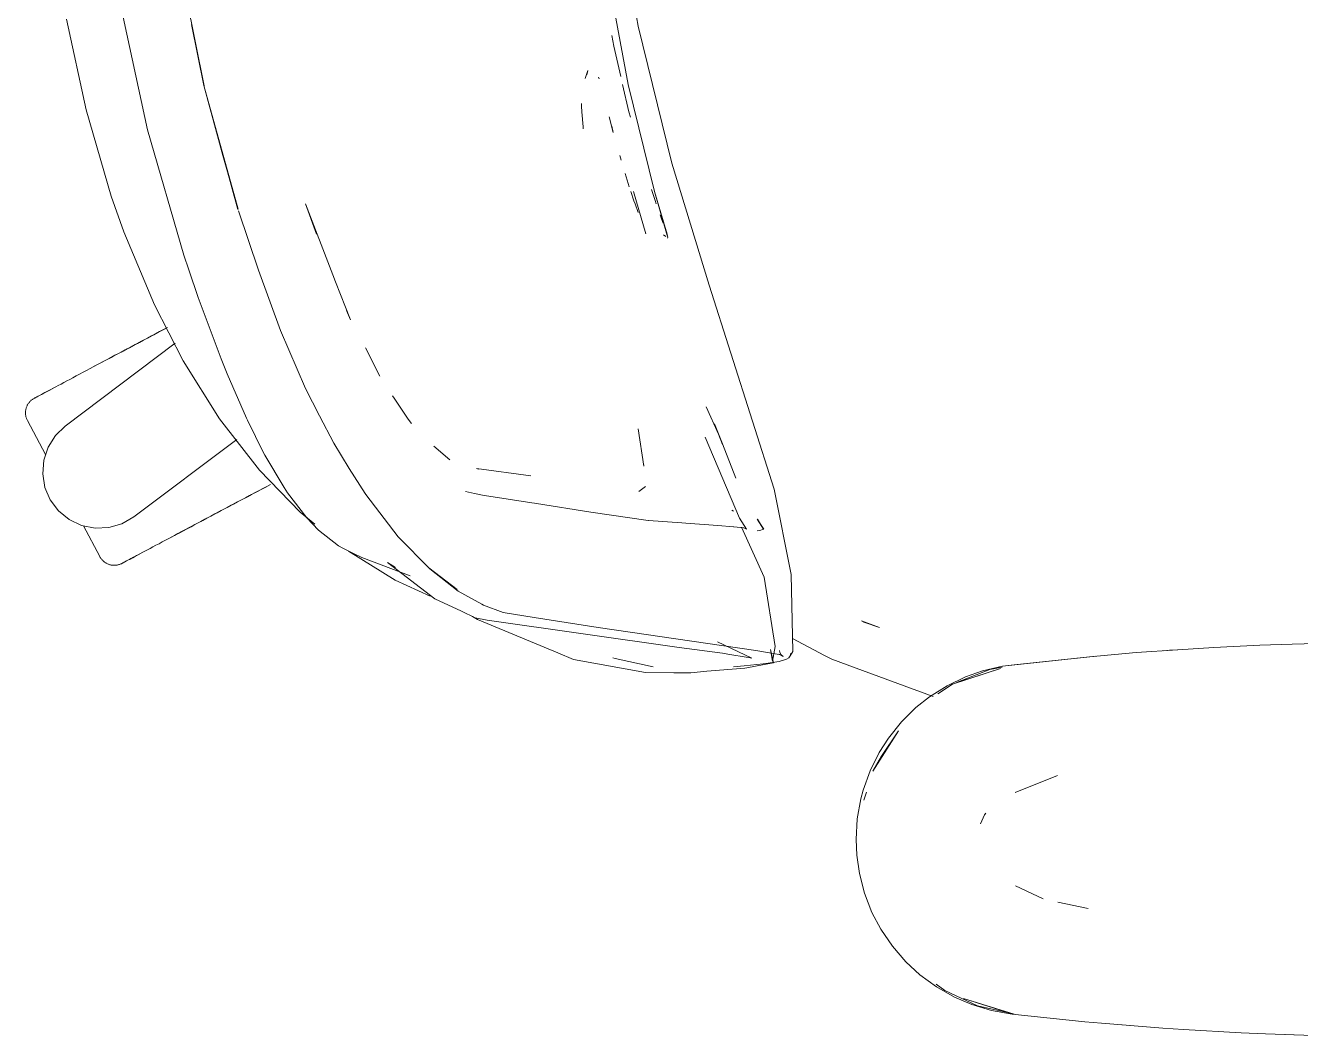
# Model space of a CAD drawing. Header units: millimetres. Extents: x 79795 to 317870, y -36033 to 97293.
# Drawn here: x 221549.9 to 221863.5, y 19635.5 to 19884 of the extents above; entities that cross this region are included whole.
import ezdxf

# ---------------------------------------------------------------- set-up
doc = ezdxf.new("R2010")
doc.units = ezdxf.units.MM
doc.header["$MEASUREMENT"] = 0
doc.layers.add('G-IMPT', color=8, linetype='CONTINUOUS', lineweight=9)
doc.layers.add('I-FURN', color=8, linetype='CONTINUOUS', lineweight=9)

msp = doc.modelspace()

# ---------------------------------------------------------------- linework, layer by layer
at = {"layer": 'G-IMPT'}
for p, q in [((221700.57, 19883.83), (221694.31, 19921.57)), ((221587.61, 19900.4), (221593.83, 19869.15)), ((221593.83, 19869.15), (221587.61, 19900.32)), ((221698.11, 19869.51), (221693.18, 19896.18)), ((221573.26, 19889.12), (221579.93, 19858.33)), ((221564.83, 19863.23), (221560.02, 19885.6)), ((221593.78, 19869.27), (221590.71, 19884.29)), ((221708.89, 19850.14), (221700.57, 19883.83)), ((221694.16, 19881.55), (221694.63, 19878.92)), ((221694.63, 19878.92), (221696.34, 19871.5)), ((221688.22, 19872.92), (221687.54, 19870.97)), ((221688.22, 19872.92), (221688.01, 19871.87)), ((221690.89, 19871.32), (221691.03, 19870.91)), ((221598.44, 19852.02), (221593.78, 19869.27)), ((221593.78, 19869.27), (221602.21, 19838.86)), ((221593.78, 19869.27), (221602.17, 19838.77)), ((221696.79, 19869.53), (221698.34, 19862.77)), ((221698.11, 19869.51), (221704.66, 19843.19)), ((221686.69, 19864.82), (221686.69, 19864.13)), ((221571.01, 19841.99), (221564.83, 19863.23)), ((221686.79, 19862.75), (221686.69, 19864.13)), ((221686.79, 19862.75), (221687.07, 19859.05)), ((221694.49, 19857.69), (221693.49, 19861.55)), ((221698.34, 19862.77), (221698.68, 19861.49)), ((221588.87, 19827.51), (221579.93, 19858.33)), ((221687.07, 19859.05), (221687.1, 19858.56)), ((221694.49, 19857.69), (221694.1, 19859.22)), ((221598.44, 19852.02), (221602.21, 19838.86)), ((221696.4, 19850.9), (221696.06, 19852.02)), ((221708.89, 19850.14), (221718.07, 19820.17)), ((221698.17, 19845.12), (221697.39, 19847.61)), ((221698.42, 19844.33), (221698.17, 19845.12)), ((221699.57, 19840.9), (221698.8, 19843.2)), ((221699.46, 19843.2), (221702.5, 19832.77)), ((221704.03, 19843.2), (221703.88, 19843.65)), ((221704.03, 19843.2), (221704.76, 19840.97)), ((221704.66, 19843.19), (221707.93, 19831.97)), ((221704.66, 19843.19), (221707.72, 19832.66)), ((221704.66, 19843.19), (221707.77, 19832.37)), ((221574.08, 19833.26), (221571.01, 19841.99)), ((221618.77, 19840.11), (221621.49, 19832.68)), ((221618.77, 19840.11), (221625.48, 19822.66)), ((221699.57, 19840.9), (221699.83, 19840.18)), ((221700.59, 19838.02), (221699.83, 19840.18)), ((221705.05, 19840.17), (221704.76, 19840.97)), ((221607.18, 19823.86), (221602.29, 19838.42)), ((221706.04, 19837.42), (221706.38, 19836.44)), ((221706.38, 19836.44), (221706.78, 19835.37)), ((221574.08, 19833.26), (221581.6, 19815.28)), ((221706.84, 19832.51), (221707.45, 19832.12)), ((221706.84, 19832.51), (221707.05, 19832.36)), ((221707.72, 19832.66), (221707.77, 19832.37)), ((221707.93, 19831.97), (221707.79, 19831.73)), ((221588.87, 19827.51), (221590.07, 19823.9)), ((221592.41, 19817.08), (221590.07, 19823.9)), ((221607.18, 19823.86), (221612.64, 19808.98)), ((221625.48, 19822.66), (221626.14, 19820.94)), ((221626.14, 19820.94), (221629.87, 19811.61)), ((221718.07, 19820.17), (221734.06, 19769.93)), ((221581.6, 19815.28), (221588.69, 19801.51)), ((221592.41, 19817.08), (221598.01, 19802.01)), ((221629.87, 19811.61), (221628.87, 19813.86)), ((221612.64, 19808.98), (221618.81, 19794.75)), ((221637.04, 19797.77), (221633.5, 19804.75)), ((221588.69, 19801.51), (221597.66, 19787.21)), ((221599.49, 19798.32), (221598.01, 19802.01)), ((221604.26, 19787.37), (221599.49, 19798.32)), ((221622.2, 19788.02), (221618.81, 19794.75)), ((221640.57, 19792.3), (221640.18, 19792.88)), ((221644.06, 19787.17), (221640.57, 19792.3)), ((221720.36, 19783.49), (221717.31, 19790.2)), ((221597.66, 19787.21), (221607.47, 19774.61)), ((221604.26, 19787.37), (221604.48, 19786.92)), ((221608.48, 19778.91), (221604.48, 19786.92)), ((221622.2, 19788.02), (221625.77, 19781.23)), ((221644.06, 19787.17), (221644.82, 19786.06)), ((221721.38, 19780.91), (221719.36, 19786.03)), ((221721.38, 19781.11), (221719.36, 19786.01)), ((221719.36, 19786.01), (221721.38, 19780.91)), ((221702.03, 19775.58), (221700.63, 19784.75)), ((221725.52, 19762.77), (221717.08, 19782.75)), ((221629.54, 19775), (221625.77, 19781.23)), ((221650.34, 19780.53), (221654.25, 19777.2)), ((221721.38, 19781.11), (221724.63, 19772.64)), ((221608.48, 19778.91), (221608.79, 19778.31)), ((221608.79, 19778.31), (221613.52, 19770.32)), ((221617.43, 19764.32), (221607.47, 19774.61)), ((221629.54, 19775), (221633.42, 19768.91)), ((221674.19, 19773.26), (221660.84, 19775.03)), ((221660.84, 19775.03), (221661.31, 19774.89)), ((221702.03, 19775.58), (221701.98, 19775.93)), ((221614.38, 19769.03), (221613.52, 19770.32)), ((221702.38, 19770.63), (221700.74, 19769.35)), ((221619.1, 19762.9), (221614.38, 19769.03)), ((221633.42, 19768.91), (221633.59, 19768.65)), ((221641.61, 19758.21), (221633.59, 19768.65)), ((221658.15, 19769.33), (221660.32, 19768.87)), ((221660.32, 19768.87), (221662.3, 19768.45)), ((221662.77, 19768.38), (221662.3, 19768.45)), ((221674.49, 19766.57), (221662.77, 19768.38)), ((221738.25, 19748.97), (221734.06, 19769.93)), ((221617.43, 19764.32), (221621.1, 19761.32)), ((221674.49, 19766.57), (221675.1, 19766.48)), ((221675.61, 19766.4), (221675.1, 19766.48)), ((221688.97, 19764.29), (221675.61, 19766.4)), ((221688.97, 19764.29), (221703.04, 19762.25)), ((221724.07, 19764.49), (221723.63, 19764.76)), ((221621.99, 19759.87), (221619.1, 19762.9)), ((221703.12, 19762.24), (221703.04, 19762.25)), ((221703.12, 19762.24), (221711.36, 19761.63)), ((221711.36, 19761.63), (221712.35, 19761.55)), ((221712.35, 19761.55), (221720.21, 19760.99)), ((221720.21, 19760.99), (221724.08, 19760.7)), ((221724.16, 19760.69), (221724.08, 19760.7)), ((221724.16, 19760.69), (221726.54, 19760.39)), ((221727.28, 19760.1), (221725.52, 19762.77)), ((221731.48, 19760.1), (221729.89, 19762.56)), ((221729.89, 19762.56), (221731.42, 19760.08)), ((221731.42, 19760.08), (221729.93, 19762.55)), ((221626.86, 19756.01), (221621.99, 19759.87)), ((221641.61, 19758.21), (221649.34, 19750.31)), ((221731.62, 19748.27), (221726.01, 19760.62)), ((221726.56, 19760.39), (221726.54, 19760.39)), ((221726.56, 19760.39), (221727.28, 19760.1)), ((221729.87, 19759.72), (221730.55, 19759.8)), ((221730.55, 19759.8), (221731.42, 19760.08)), ((221731.48, 19760.1), (221731.42, 19760.08)), ((221626.86, 19756.01), (221627.99, 19755.4)), ((221627.99, 19755.4), (221630.43, 19754.22)), ((221640.8, 19747.58), (221629.35, 19754.7)), ((221630.43, 19754.22), (221632.66, 19753.15)), ((221644.56, 19748.64), (221632.66, 19753.15)), ((221638.91, 19751.87), (221640.94, 19750.71)), ((221638.91, 19751.87), (221650.61, 19742.93)), ((221649.14, 19750.62), (221656.09, 19745.22)), ((221649.14, 19750.62), (221652.71, 19747.81)), ((221656.31, 19744.89), (221649.34, 19750.31)), ((221731.62, 19748.27), (221734.34, 19731.22)), ((221738.25, 19748.97), (221738.64, 19729.99)), ((221649.42, 19743.6), (221640.8, 19747.58)), ((221656.09, 19745.22), (221652.71, 19747.81)), ((221657.13, 19739.89), (221650.61, 19742.93)), ((221656.31, 19744.89), (221662.15, 19741.61)), ((221657.13, 19739.89), (221660.5, 19738.32)), ((221662.15, 19741.61), (221662.57, 19741.39)), ((221667.36, 19739.64), (221662.57, 19741.39)), ((221667.36, 19739.64), (221675.03, 19738.34)), ((221659.89, 19738.61), (221661.06, 19737.84)), ((221663.49, 19737.68), (221660.5, 19738.32)), ((221661.06, 19737.84), (221677.51, 19731.04)), ((221710.71, 19731), (221663.49, 19737.68)), ((221690.8, 19735.95), (221675.03, 19738.34)), ((221721.67, 19731.39), (221690.8, 19735.95)), ((221755.51, 19737.51), (221759.98, 19735.88)), ((221755.51, 19737.51), (221756.1, 19737.26)), ((221759.98, 19735.88), (221756.1, 19737.26)), ((221738.57, 19733.18), (221746.47, 19729.03)), ((221677.51, 19731.04), (221680.87, 19729.65)), ((221684.73, 19728.06), (221680.87, 19729.65)), ((221710.71, 19731), (221721.37, 19729.56)), ((221728.55, 19728.37), (221720.15, 19732.36)), ((221722.67, 19729.35), (221721.37, 19729.56)), ((221729.52, 19730.28), (221721.67, 19731.39)), ((221722.67, 19729.35), (221727.69, 19728.52)), ((221735.79, 19729.17), (221729.52, 19730.28)), ((221733.16, 19730.51), (221733.65, 19727.64)), ((221733.16, 19730.51), (221733.89, 19727.23)), ((221733.65, 19727.64), (221734.34, 19731.22)), ((221735.17, 19729.34), (221735.79, 19729.17)), ((221735.17, 19729.34), (221736.27, 19728.78)), ((221735.37, 19730.22), (221735.44, 19729.72)), ((221735.77, 19729.18), (221735.44, 19729.72)), ((221738.64, 19729.99), (221738.03, 19728.95)), ((221738.16, 19729.57), (221738.03, 19728.95)), ((221738.16, 19729.57), (221738.05, 19729.03)), ((221811.69, 19728.73), (221823.08, 19729.72)), ((221833.37, 19730.44), (221823.08, 19729.72)), ((221831.33, 19730.31), (221829.91, 19730.18)), ((221831.33, 19730.31), (221833.23, 19730.4)), ((221833.37, 19730.44), (221842.24, 19731.01)), ((221853.55, 19731.54), (221842.24, 19731.01)), ((221853.55, 19731.54), (221861.43, 19731.84)), ((221873.74, 19732.13), (221861.43, 19731.84)), ((221702.43, 19724.82), (221684.73, 19728.06)), ((221694.99, 19728.27), (221694.41, 19728.43)), ((221704.29, 19726.23), (221694.99, 19728.27)), ((221726.68, 19726.45), (221724.09, 19726.24)), ((221731.36, 19726.97), (221726.68, 19726.45)), ((221727.32, 19725.98), (221731.57, 19726.79)), ((221728.55, 19728.37), (221727.69, 19728.52)), ((221731.98, 19727.05), (221731.36, 19726.97)), ((221731.57, 19726.79), (221733.89, 19727.23)), ((221731.98, 19727.05), (221735.26, 19727.58)), ((221737.12, 19728.13), (221735.26, 19727.58)), ((221735.77, 19729.18), (221736.27, 19728.78)), ((221737.12, 19728.13), (221737.66, 19728.46)), ((221737.66, 19728.46), (221738.03, 19728.95)), ((221738.03, 19728.95), (221738.05, 19729.03)), ((221746.47, 19729.03), (221748.24, 19728.11)), ((221754.21, 19725.92), (221748.24, 19728.11)), ((221790.25, 19726.38), (221785.29, 19725.22)), ((221790.18, 19726.16), (221787.12, 19725.58)), ((221790.25, 19726.38), (221813.21, 19728.83)), ((221790.25, 19726.38), (221811.69, 19728.73)), ((221790.25, 19726.38), (221793.07, 19726.71)), ((221813.21, 19728.83), (221793.07, 19726.71)), ((221702.43, 19724.82), (221709.4, 19724.79)), ((221709.4, 19724.79), (221713.57, 19724.79)), ((221717.52, 19725.13), (221713.57, 19724.79)), ((221726.85, 19725.94), (221717.52, 19725.13)), ((221726.85, 19725.94), (221727.32, 19725.98)), ((221773.15, 19718.97), (221754.21, 19725.92)), ((221776.58, 19721.58), (221781.16, 19723.77)), ((221777.9, 19721.98), (221789.75, 19725.79)), ((221787.12, 19725.58), (221778.94, 19722.38)), ((221780.61, 19722.88), (221789.75, 19725.79)), ((221781.16, 19723.77), (221785.29, 19725.22)), ((221776.58, 19721.58), (221772.25, 19718.85)), ((221777.9, 19721.98), (221774.32, 19719.56)), ((221777.9, 19721.98), (221780.61, 19722.88)), ((221768.94, 19716.23), (221772.25, 19718.85)), ((221765.34, 19712.68), (221768.94, 19716.23)), ((221758.29, 19700.55), (221764.61, 19710.5)), ((221760.45, 19704.23), (221764.61, 19710.5)), ((221765.34, 19712.68), (221762.15, 19708.71)), ((221759.88, 19705.16), (221762.15, 19708.71)), ((221757.64, 19700.65), (221759.88, 19705.16)), ((221758.29, 19700.55), (221760.45, 19704.23)), ((221757.64, 19700.65), (221755.93, 19695.88)), ((221803.77, 19699.48), (221793.35, 19695.34)), ((221755.37, 19693.75), (221755.93, 19695.88)), ((221756.73, 19695.44), (221756.11, 19693.41)), ((221754.49, 19688.8), (221755.37, 19693.75)), ((221754.19, 19683.76), (221754.49, 19688.8)), ((221784.81, 19687.59), (221785.82, 19689.81)), ((221785.82, 19689.81), (221786.12, 19690.26)), ((221754.19, 19683.76), (221754.36, 19679.91)), ((221755.01, 19675.4), (221754.36, 19679.91)), ((221755.01, 19675.4), (221756.27, 19670.53)), ((221758.11, 19665.82), (221756.27, 19670.53)), ((221793.44, 19672.38), (221800.22, 19669.12)), ((221811.27, 19666.78), (221803.84, 19668.35)), ((221760.29, 19661.66), (221758.11, 19665.82)), ((221760.29, 19661.66), (221763.13, 19657.49)), ((221763.13, 19657.49), (221766.45, 19653.66)), ((221769.88, 19650.49), (221766.45, 19653.66)), ((221769.88, 19650.49), (221773.97, 19647.5)), ((221773.93, 19648.19), (221776.04, 19646.59)), ((221778.41, 19644.98), (221773.97, 19647.5)), ((221784.1, 19642.85), (221776.04, 19646.59)), ((221778.41, 19644.98), (221782.65, 19643.17)), ((221793.07, 19640.81), (221780.61, 19644.64)), ((221780.61, 19644.64), (221789.75, 19641.73)), ((221782.65, 19643.17), (221787.51, 19641.71)), ((221784.1, 19642.85), (221792.5, 19640.94)), ((221792.56, 19640.81), (221787.51, 19641.71)), ((221793.07, 19640.81), (221789.75, 19641.73)), ((221810.48, 19638.9), (221792.56, 19640.81)), ((221814.61, 19638.56), (221810.48, 19638.9)), ((221829.67, 19637.31), (221814.61, 19638.56)), ((221821.48, 19637.96), (221819.81, 19638.13)), ((221829.67, 19637.31), (221834.76, 19636.98)), ((221834.76, 19636.98), (221848.9, 19636.17)), ((221854.92, 19635.92), (221848.9, 19636.17)), ((221854.92, 19635.92), (221866.68, 19635.53)), ((221859.81, 19635.78), (221861.74, 19635.67))]:
    msp.add_line(p, q, dxfattribs=at)
at = {"layer": 'I-FURN'}
for p, q in [((221581.46, 19807.94), (221580.46, 19807.41)), ((221580.92, 19807.65), (221581.91, 19808.18)), ((221582.44, 19808.46), (221581.46, 19807.94)), ((221581.91, 19808.18), (221582.9, 19808.7)), ((221583.42, 19808.98), (221582.44, 19808.46)), ((221582.9, 19808.7), (221583.87, 19809.22)), ((221584.39, 19809.5), (221583.42, 19808.98)), ((221583.87, 19809.22), (221584.83, 19809.73)), ((221559.69, 19785.48), (221586.76, 19805.87)), ((221575.45, 19804.74), (221574.44, 19804.21)), ((221574.91, 19804.45), (221575.91, 19804.99)), ((221576.45, 19805.27), (221575.45, 19804.74)), ((221575.91, 19804.99), (221576.91, 19805.52)), ((221577.46, 19805.81), (221576.45, 19805.27)), ((221576.91, 19805.52), (221577.92, 19806.05)), ((221578.46, 19806.34), (221577.46, 19805.81)), ((221577.92, 19806.05), (221578.92, 19806.59)), ((221579.46, 19806.88), (221578.46, 19806.34)), ((221578.92, 19806.59), (221579.92, 19807.12)), ((221580.46, 19807.41), (221579.46, 19806.88)), ((221579.92, 19807.12), (221580.92, 19807.65)), ((221569.54, 19801.6), (221568.58, 19801.09)), ((221569.02, 19801.32), (221569.98, 19801.83)), ((221570.5, 19802.11), (221569.54, 19801.6)), ((221569.98, 19801.83), (221570.95, 19802.35)), ((221571.47, 19802.63), (221570.5, 19802.11)), ((221570.95, 19802.35), (221571.92, 19802.87)), ((221572.46, 19803.15), (221571.47, 19802.63)), ((221571.92, 19802.87), (221572.91, 19803.39)), ((221573.45, 19803.68), (221572.46, 19803.15)), ((221572.91, 19803.39), (221573.91, 19803.92)), ((221574.44, 19804.21), (221573.45, 19803.68)), ((221573.91, 19803.92), (221574.91, 19804.45)), ((221564.06, 19798.69), (221563.22, 19798.24)), ((221564.93, 19799.15), (221564.06, 19798.69)), ((221565.82, 19799.62), (221564.93, 19799.15)), ((221566.72, 19800.1), (221565.82, 19799.62)), ((221566.23, 19799.84), (221567.15, 19800.33)), ((221567.65, 19800.59), (221566.72, 19800.1)), ((221567.15, 19800.33), (221568.08, 19800.82)), ((221568.58, 19801.09), (221567.65, 19800.59)), ((221568.08, 19800.82), (221569.02, 19801.32)), ((221557.98, 19795.46), (221557.35, 19795.12)), ((221558.65, 19795.81), (221557.98, 19795.46)), ((221559.34, 19796.18), (221558.65, 19795.81)), ((221560.06, 19796.56), (221559.34, 19796.18)), ((221560.81, 19796.96), (221560.06, 19796.56)), ((221561.59, 19797.37), (221560.81, 19796.96)), ((221562.39, 19797.8), (221561.59, 19797.37)), ((221563.22, 19798.24), (221562.39, 19797.8)), ((221551.47, 19791.92), (221551.6, 19792.02)), ((221551.6, 19792.02), (221551.73, 19792.11)), ((221551.73, 19792.11), (221551.87, 19792.2)), ((221551.87, 19792.2), (221552.01, 19792.28)), ((221552.01, 19792.28), (221552.05, 19792.3)), ((221552.09, 19792.32), (221552.05, 19792.3)), ((221552.05, 19792.3), (221552.07, 19792.31)), ((221552.05, 19792.3), (221552.05, 19792.3)), ((221552.07, 19792.31), (221552.13, 19792.34)), ((221552.18, 19792.37), (221552.09, 19792.32)), ((221552.13, 19792.34), (221552.23, 19792.39)), ((221552.3, 19792.43), (221552.18, 19792.37)), ((221552.23, 19792.39), (221552.37, 19792.47)), ((221552.46, 19792.52), (221552.3, 19792.43)), ((221552.37, 19792.47), (221552.55, 19792.56)), ((221552.66, 19792.63), (221552.46, 19792.52)), ((221552.55, 19792.56), (221552.77, 19792.68)), ((221552.9, 19792.75), (221552.66, 19792.63)), ((221552.77, 19792.68), (221553.03, 19792.82)), ((221553.18, 19792.9), (221552.9, 19792.75)), ((221553.03, 19792.82), (221553.32, 19792.98)), ((221553.5, 19793.07), (221553.18, 19792.9)), ((221553.32, 19792.98), (221553.66, 19793.16)), ((221553.86, 19793.26), (221553.5, 19793.07)), ((221553.66, 19793.16), (221554.03, 19793.35)), ((221554.25, 19793.47), (221553.86, 19793.26)), ((221554.03, 19793.35), (221554.44, 19793.57)), ((221554.68, 19793.7), (221554.25, 19793.47)), ((221554.44, 19793.57), (221554.89, 19793.81)), ((221555.14, 19793.94), (221554.68, 19793.7)), ((221554.89, 19793.81), (221555.37, 19794.07)), ((221555.64, 19794.21), (221555.14, 19793.94)), ((221555.37, 19794.07), (221555.89, 19794.34)), ((221556.18, 19794.5), (221555.64, 19794.21)), ((221555.89, 19794.34), (221556.44, 19794.63)), ((221556.75, 19794.8), (221556.18, 19794.5)), ((221556.44, 19794.63), (221557.02, 19794.94)), ((221557.35, 19795.12), (221556.75, 19794.8)), ((221549.91, 19788.87), (221549.92, 19789.03)), ((221549.91, 19788.7), (221549.91, 19788.87)), ((221549.92, 19789.03), (221549.93, 19789.19)), ((221549.93, 19789.19), (221549.96, 19789.35)), ((221549.96, 19789.35), (221549.98, 19789.51)), ((221549.98, 19789.51), (221550.02, 19789.66)), ((221550.02, 19789.66), (221550.06, 19789.82)), ((221550.06, 19789.82), (221550.1, 19789.97)), ((221550.1, 19789.97), (221550.16, 19790.13)), ((221550.16, 19790.13), (221550.21, 19790.28)), ((221550.21, 19790.28), (221550.28, 19790.42)), ((221550.28, 19790.42), (221550.35, 19790.57)), ((221550.35, 19790.57), (221550.42, 19790.71)), ((221550.42, 19790.71), (221550.51, 19790.85)), ((221550.51, 19790.85), (221550.59, 19790.99)), ((221550.59, 19790.99), (221550.69, 19791.12)), ((221550.69, 19791.12), (221550.78, 19791.25)), ((221550.78, 19791.25), (221550.89, 19791.37)), ((221550.89, 19791.37), (221550.99, 19791.49)), ((221550.99, 19791.49), (221551.11, 19791.61)), ((221551.11, 19791.61), (221551.22, 19791.72)), ((221551.22, 19791.72), (221551.34, 19791.82)), ((221551.34, 19791.82), (221551.47, 19791.92)), ((221549.91, 19788.54), (221549.91, 19788.7)), ((221549.92, 19788.38), (221549.91, 19788.54)), ((221549.94, 19788.22), (221549.92, 19788.38)), ((221549.97, 19788.06), (221549.94, 19788.22)), ((221550, 19787.9), (221549.97, 19788.06)), ((221550.03, 19787.75), (221550, 19787.9)), ((221550.08, 19787.59), (221550.03, 19787.75)), ((221550.12, 19787.44), (221550.08, 19787.59)), ((221550.18, 19787.29), (221550.12, 19787.44)), ((221550.24, 19787.14), (221550.18, 19787.29)), ((221550.31, 19786.99), (221550.24, 19787.14)), ((221550.38, 19786.85), (221550.31, 19786.99)), ((221550.38, 19786.85), (221554.85, 19778.44)), ((221555.47, 19780.29), (221557.27, 19783.14)), ((221557.27, 19783.14), (221559.69, 19785.48)), ((221554.4, 19777.08), (221555.47, 19780.29)), ((221601.85, 19782.2), (221576.54, 19763.13)), ((221554.14, 19773.72), (221554.4, 19777.08)), ((221554.68, 19770.39), (221554.14, 19773.72)), ((221556.01, 19767.29), (221554.68, 19770.39)), ((221607.38, 19769.62), (221608.32, 19770.12)), ((221608.82, 19770.39), (221607.89, 19769.89)), ((221608.32, 19770.12), (221609.24, 19770.61)), ((221609.73, 19770.87), (221608.82, 19770.39)), ((221609.24, 19770.61), (221610.15, 19771.09)), ((221558.04, 19764.6), (221556.01, 19767.29)), ((221601.52, 19766.51), (221602.52, 19767.04)), ((221603.05, 19767.32), (221602.06, 19766.79)), ((221602.52, 19767.04), (221603.51, 19767.56)), ((221604.04, 19767.85), (221603.05, 19767.32)), ((221603.51, 19767.56), (221604.49, 19768.09)), ((221605.02, 19768.37), (221604.04, 19767.85)), ((221604.49, 19768.09), (221605.47, 19768.6)), ((221605.99, 19768.88), (221605.02, 19768.37)), ((221605.47, 19768.6), (221606.43, 19769.12)), ((221606.94, 19769.39), (221605.99, 19768.88)), ((221606.43, 19769.12), (221607.38, 19769.62)), ((221607.89, 19769.89), (221606.94, 19769.39)), ((221560.65, 19762.47), (221558.04, 19764.6)), ((221595.5, 19763.31), (221596.5, 19763.84)), ((221597.04, 19764.12), (221596.04, 19763.59)), ((221596.5, 19763.84), (221597.5, 19764.37)), ((221598.05, 19764.66), (221597.04, 19764.12)), ((221597.5, 19764.37), (221598.51, 19764.9)), ((221599.05, 19765.19), (221598.05, 19764.66)), ((221598.51, 19764.9), (221599.51, 19765.44)), ((221600.06, 19765.73), (221599.05, 19765.19)), ((221599.51, 19765.44), (221600.52, 19765.97)), ((221601.06, 19766.26), (221600.06, 19765.73)), ((221600.52, 19765.97), (221601.52, 19766.51)), ((221602.06, 19766.79), (221601.06, 19766.26)), ((221563.7, 19761.02), (221560.65, 19762.47)), ((221567.01, 19760.35), (221563.7, 19761.02)), ((221564.16, 19760.93), (221568.19, 19753.35)), ((221573.62, 19761.44), (221570.38, 19760.49)), ((221576.54, 19763.13), (221573.62, 19761.44)), ((221589.67, 19760.21), (221590.62, 19760.71)), ((221591.13, 19760.98), (221590.18, 19760.48)), ((221590.62, 19760.71), (221591.57, 19761.22)), ((221592.09, 19761.49), (221591.13, 19760.98)), ((221591.57, 19761.22), (221592.54, 19761.73)), ((221593.07, 19762.01), (221592.09, 19761.49)), ((221592.54, 19761.73), (221593.52, 19762.25)), ((221594.05, 19762.53), (221593.07, 19762.01)), ((221593.52, 19762.25), (221594.51, 19762.78)), ((221595.04, 19763.06), (221594.05, 19762.53)), ((221594.51, 19762.78), (221595.5, 19763.31)), ((221596.04, 19763.59), (221595.04, 19763.06)), ((221570.38, 19760.49), (221567.01, 19760.35)), ((221584.36, 19757.38), (221585.2, 19757.83)), ((221585.66, 19758.07), (221584.81, 19757.62)), ((221585.2, 19757.83), (221586.06, 19758.28)), ((221586.53, 19758.53), (221585.66, 19758.07)), ((221586.06, 19758.28), (221586.93, 19758.75)), ((221587.41, 19759), (221586.53, 19758.53)), ((221586.93, 19758.75), (221587.83, 19759.23)), ((221588.32, 19759.49), (221587.41, 19759)), ((221587.83, 19759.23), (221588.74, 19759.71)), ((221589.24, 19759.98), (221588.32, 19759.49)), ((221588.74, 19759.71), (221589.67, 19760.21)), ((221590.18, 19760.48), (221589.24, 19759.98)), ((221578.62, 19754.33), (221579.23, 19754.66)), ((221579.23, 19754.66), (221579.88, 19755)), ((221579.88, 19755), (221580.56, 19755.36)), ((221580.56, 19755.36), (221581.27, 19755.74)), ((221581.27, 19755.74), (221582, 19756.13)), ((221582, 19756.13), (221582.76, 19756.53)), ((221582.76, 19756.53), (221583.55, 19756.95)), ((221583.55, 19756.95), (221584.36, 19757.38)), ((221568.21, 19753.31), (221568.19, 19753.35)), ((221568.29, 19753.17), (221568.21, 19753.31)), ((221568.38, 19753.03), (221568.29, 19753.17)), ((221568.47, 19752.9), (221568.38, 19753.03)), ((221568.57, 19752.77), (221568.47, 19752.9)), ((221568.67, 19752.65), (221568.57, 19752.77)), ((221568.77, 19752.53), (221568.67, 19752.65)), ((221568.88, 19752.41), (221568.77, 19752.53)), ((221569, 19752.3), (221568.88, 19752.41)), ((221569.12, 19752.19), (221569, 19752.3)), ((221569.24, 19752.09), (221569.12, 19752.19)), ((221569.37, 19751.99), (221569.24, 19752.09)), ((221569.5, 19751.9), (221569.37, 19751.99)), ((221569.64, 19751.81), (221569.5, 19751.9)), ((221569.78, 19751.73), (221569.64, 19751.81)), ((221569.92, 19751.65), (221569.78, 19751.73)), ((221570.07, 19751.58), (221569.92, 19751.65)), ((221570.21, 19751.52), (221570.07, 19751.58)), ((221570.36, 19751.46), (221570.21, 19751.52)), ((221570.52, 19751.4), (221570.36, 19751.46)), ((221570.67, 19751.36), (221570.52, 19751.4)), ((221570.83, 19751.32), (221570.67, 19751.36)), ((221570.98, 19751.28), (221570.83, 19751.32)), ((221571.14, 19751.26), (221570.98, 19751.28)), ((221571.3, 19751.24), (221571.14, 19751.26)), ((221571.46, 19751.22), (221571.3, 19751.24)), ((221572.11, 19751.23), (221571.95, 19751.22)), ((221572.27, 19751.24), (221572.11, 19751.23)), ((221572.43, 19751.27), (221572.27, 19751.24)), ((221572.59, 19751.3), (221572.43, 19751.27)), ((221572.74, 19751.33), (221572.59, 19751.3)), ((221572.9, 19751.38), (221572.74, 19751.33)), ((221573.05, 19751.43), (221572.9, 19751.38)), ((221573.2, 19751.48), (221573.05, 19751.43)), ((221573.35, 19751.54), (221573.2, 19751.48)), ((221573.5, 19751.61), (221573.35, 19751.54)), ((221573.64, 19751.68), (221573.5, 19751.61)), ((221573.65, 19751.69), (221573.64, 19751.68)), ((221573.64, 19751.68), (221573.66, 19751.69)), ((221573.69, 19751.71), (221573.65, 19751.69)), ((221573.66, 19751.69), (221573.72, 19751.73)), ((221573.77, 19751.75), (221573.69, 19751.71)), ((221573.72, 19751.73), (221573.82, 19751.78)), ((221573.89, 19751.82), (221573.77, 19751.75)), ((221573.82, 19751.78), (221573.96, 19751.85)), ((221574.06, 19751.9), (221573.89, 19751.82)), ((221573.96, 19751.85), (221574.14, 19751.95)), ((221574.26, 19752.01), (221574.06, 19751.9)), ((221574.14, 19751.95), (221574.36, 19752.07)), ((221574.5, 19752.14), (221574.26, 19752.01)), ((221574.36, 19752.07), (221574.62, 19752.2)), ((221574.78, 19752.29), (221574.5, 19752.14)), ((221574.62, 19752.2), (221574.92, 19752.36)), ((221575.1, 19752.45), (221574.78, 19752.29)), ((221574.92, 19752.36), (221575.25, 19752.54)), ((221575.45, 19752.64), (221575.1, 19752.45)), ((221575.25, 19752.54), (221575.63, 19752.74)), ((221575.84, 19752.85), (221575.45, 19752.64)), ((221575.63, 19752.74), (221576.04, 19752.96)), ((221576.27, 19753.08), (221575.84, 19752.85)), ((221576.04, 19752.96), (221576.48, 19753.19)), ((221576.74, 19753.33), (221576.27, 19753.08)), ((221576.48, 19753.19), (221576.97, 19753.45)), ((221577.24, 19753.6), (221576.74, 19753.33)), ((221576.97, 19753.45), (221577.48, 19753.72)), ((221577.78, 19753.88), (221577.24, 19753.6)), ((221577.48, 19753.72), (221578.03, 19754.02)), ((221578.34, 19754.18), (221577.78, 19753.88)), ((221578.03, 19754.02), (221578.62, 19754.33)), ((221571.62, 19751.21), (221571.46, 19751.22)), ((221571.79, 19751.21), (221571.62, 19751.21)), ((221571.95, 19751.22), (221571.79, 19751.21))]:
    msp.add_line(p, q, dxfattribs=at)

doc.saveas('drawing.dxf')
